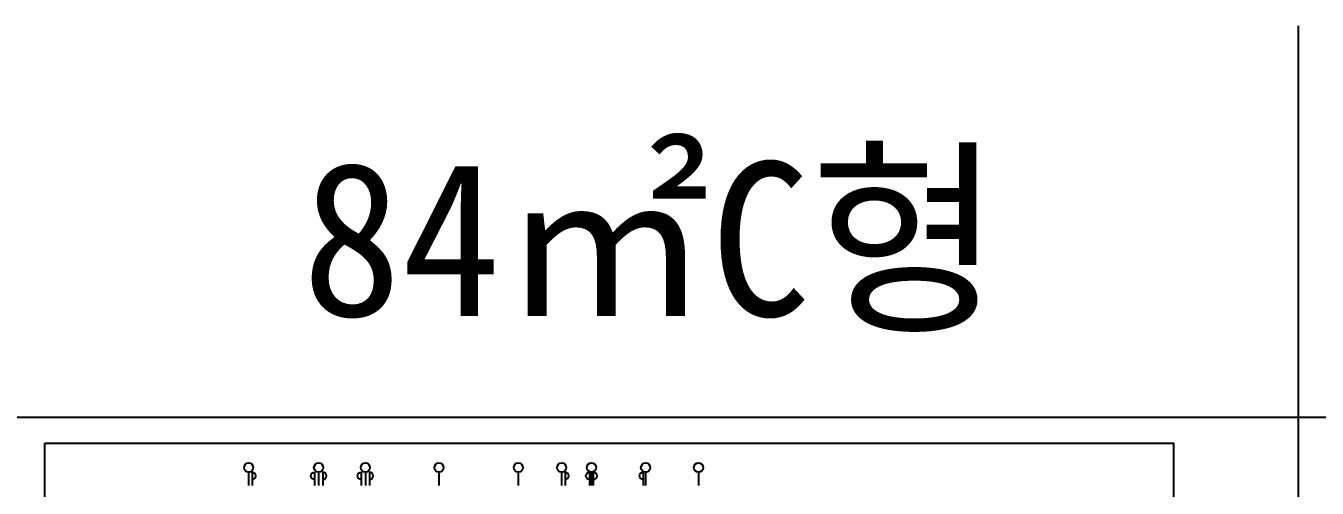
# Model space of a CAD drawing. Header units: millimetres. Extents: x -33000 to 294000, y 0 to 42408.
# Drawn here: x 84617 to 126618, y 27394 to 42408 of the extents above; entities that cross this region are included whole.
import ezdxf
from ezdxf.enums import TextEntityAlignment as Align

# ---------------------------------------------------------------- set-up
doc = ezdxf.new("R2010")
doc.units = ezdxf.units.MM
doc.header["$LTSCALE"] = 50
doc.layers.add('cloud', color=7, linetype='Continuous', true_color=0xb3ef8f, plot=False)
doc.styles.add('돋움체', font='')
doc.styles.get('돋움체').set_extended_font_data('DotumChe')

# ---------------------------------------------------------------- blocks, each defined once
blk = doc.blocks.new('중심')
blk.add_line((-350, 0), (0, 0))
blk.add_circle((-470, 0), 120)
blk = doc.blocks.new('안목')
blk.add_line((-350, 0), (0, 0))
blk.add_arc((-254, 0), 96, 0, 180)

msp = doc.modelspace()

# ---------------------------------------------------------------- linework, layer by layer
at = {"layer": 'cloud'}
for p, q in [((126000, 42407.5), (126000, 0)), ((-33000, 29700), (294000, 29700))]:
    msp.add_line(p, q, dxfattribs=at)
msp.add_lwpolyline([(85235, 28850), (121950, 28850), (121950, 909.2), (85235, 909.2)], close=True, dxfattribs=at)

# ---------------------------------------------------------------- block references
at = {"zscale": 1.25}
for name, p, xscale, yscale, rotation in [('중심', (91865, 27474.6), 1.25, 1.25, 270), ('중심', (94140, 27474.6), 1.25, 1.25, 270), ('중심', (95660, 27474.6), 1.25, 1.25, 270), ('중심', (98055, 27474.6), 1.25, 1.25, 270), ('중심', (100635, 27474.6), 1.25, 1.25, 270), ('중심', (102045, 27474.6), 1.25, 1.25, 270), ('중심', (103015, 27474.6), 1.25, 1.25, 270), ('중심', (104775, 27474.6), 1.25, 1.25, 270), ('중심', (106495, 27474.6), 1.25, 1.25, 270), ('안목', (91975, 27474.6), 1.25, 1.25, 270), ('안목', (94005, 27474.6), -1.250000000000005, 1.250000000000005, 90), ('안목', (94275, 27474.6), 1.25, 1.25, 270), ('안목', (95525, 27474.6), -1.250000000000005, 1.250000000000005, 90), ('안목', (95795, 27474.6), 1.25, 1.25, 270), ('안목', (102155, 27474.6), 1.25, 1.25, 270), ('안목', (102955, 27474.6), -1.250000000000005, 1.250000000000005, 90), ('안목', (103075, 27474.6), 1.25, 1.25, 270), ('안목', (104695, 27474.6), -1.250000000000005, 1.250000000000005, 90)]:
    msp.add_blockref(name, p, dxfattribs=dict(at, xscale=xscale, yscale=yscale, rotation=rotation))

# ---------------------------------------------------------------- texts
at = {"layer": 'cloud', "style": '돋움체'}
msp.add_text('84㎡C형', height=5000, dxfattribs=at).set_placement((105000, 35700), align=Align.MIDDLE)

doc.saveas('drawing.dxf')
